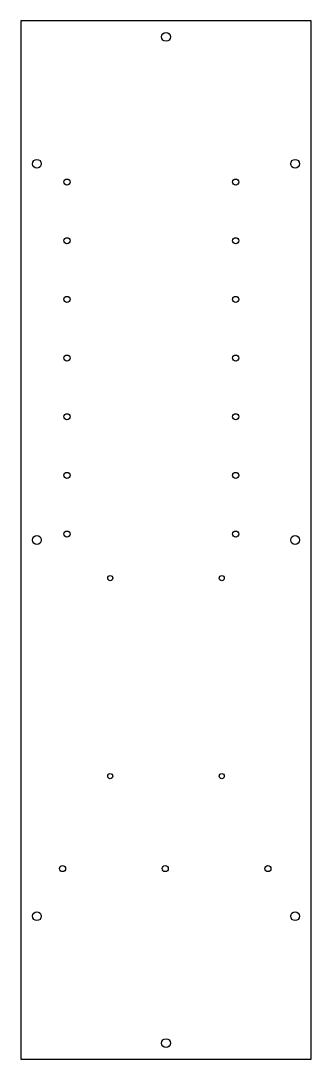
# Model space of a CAD drawing. Header units: millimetres. Extents: x -99 to 99, y -354 to 354.
import ezdxf

# ---------------------------------------------------------------- set-up
doc = ezdxf.new("R2010")
doc.units = ezdxf.units.MM

msp = doc.modelspace()

# ---------------------------------------------------------------- linework, layer by layer
msp.add_lwpolyline([(-99, -354), (99, -354), (99, 354), (-99, 354)], close=True)
for centre, radius in [((0, 343), 3), ((-88, 256.5), 3), ((88, 256.5), 3), ((-67.5, 244), 2.1), ((47.5, 244), 2.1), ((-67.5, 204), 2.1), ((47.5, 204), 2.1), ((-67.5, 164), 2.1), ((47.5, 164), 2.1), ((-67.5, 124), 2.1), ((47.5, 124), 2.1), ((-67.5, 84), 2.1), ((47.5, 84), 2.1), ((-67.5, 44), 2.1), ((47.5, 44), 2.1), ((-88, 0), 3), ((-67.5, 4), 2.1), ((47.5, 4), 2.1), ((88, 0), 3), ((-38, -26), 1.75), ((38, -26), 1.75), ((-38, -161), 1.75), ((38, -161), 1.75), ((-70.55, -224), 2.1), ((-0.55, -224), 2.1), ((69.45, -224), 2.1), ((-88, -256.5), 3), ((88, -256.5), 3), ((0, -343), 3)]:
    msp.add_circle(centre, radius)

doc.saveas('drawing.dxf')
